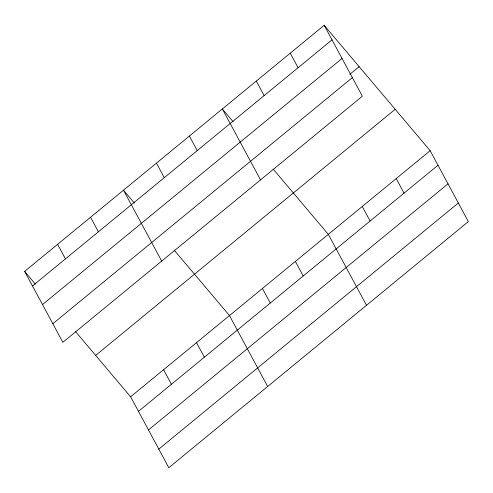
<?xml version="1.0" encoding="UTF-8"?>
<svg xmlns="http://www.w3.org/2000/svg" width="493" height="493" viewBox="0 0 493 493"><rect width="100%" height="100%" fill="white"/><g stroke="black" fill="none" stroke-linecap="round" stroke-linejoin="round"><path stroke-width="0.74" d="M324.184 25.291L362.373 96.215L62.839 342.321L24.65 271.396L324.184 25.291L430.161 150.679L468.35 221.603L168.816 467.709L130.627 396.785L75.417 331.462M32.489 285.958L332.023 39.847M42.503 304.557L342.037 58.451M349.79 74.363L359.157 66.666M52.825 323.722L352.353 77.617M95.654 355.404L395.189 109.298M130.627 396.785L430.161 150.679M138.471 411.341L438 165.235M148.485 429.945L448.014 183.84M158.801 449.111L458.336 202.999M233.177 121.789L222.343 108.965L260.532 179.89M273.11 169.031L328.32 234.354L366.509 305.278M134.33 203.005L123.496 190.181L161.686 261.105M174.263 250.247L229.473 315.569L267.662 386.494M24.65 271.396L35.484 284.221M396.212 178.571L404.05 193.127M290.235 53.182L298.074 67.744M362.269 206.462L370.107 221.018M256.286 81.074L264.125 95.636M295.369 261.426L303.213 275.981M189.392 136.037L197.231 150.599M262.424 288.497L270.263 303.053M156.441 163.109L164.28 177.671M196.528 342.641L204.367 357.197M90.546 217.253L98.384 231.815M163.577 369.713L171.416 384.269M57.601 244.325L65.44 258.887"/></g></svg>
